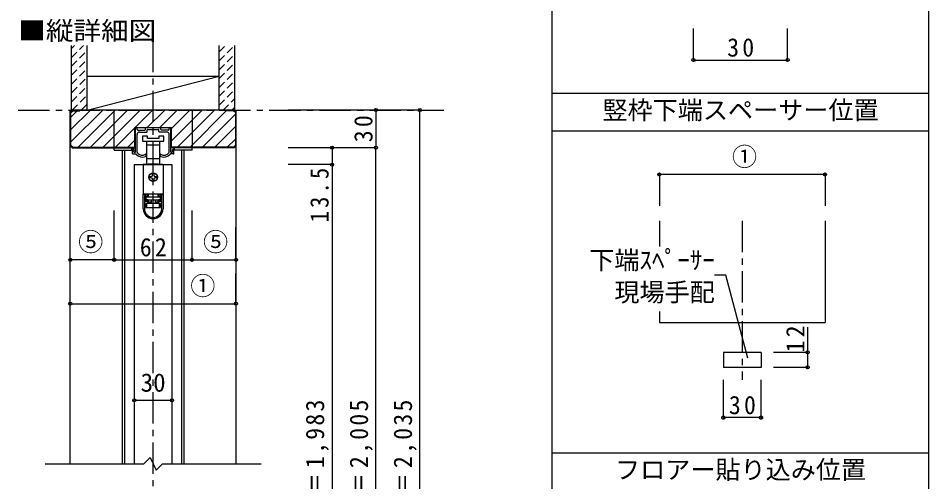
# Model space of a CAD drawing. Units: millimetres on the paper, with parts at other scales. Extents: x -197 to 362, y -138 to 137.
# Drawn here: x -63.7 to 81.4, y -53.3 to 20.6 of the extents above; entities that cross this region are included whole.
import ezdxf
from ezdxf.enums import TextEntityAlignment as Align

# ---------------------------------------------------------------- set-up
doc = ezdxf.new("R2010")
doc.units = ezdxf.units.MM
doc.header["$PDMODE"] = 32
doc.header["$PDSIZE"] = 0.5
doc.linetypes.add('CHAIN1', pattern=[8, 5, -1, 1, -1])
doc.linetypes.add('DASHED1', pattern=[1.8, 1.2, -0.6])
for name, color, linetype in [('0-0_補助線', 7, 'Continuous'), ('0-1_通り芯', 4, 'CHAIN1'), ('0-2_柱', 3, 'Continuous'), ('0-3_仕上げ', 2, 'Continuous'), ('0-4_枠', 3, 'Continuous'), ('0-6_扉', 2, 'Continuous'), ('0-7_金物', 7, 'Continuous'), ('0-8_戸当り', 7, 'Continuous'), ('0-A_文字', 7, 'Continuous'), ('0-B_寸法', 7, 'Continuous'), ('0-C_ハッチ', 4, 'DASHED1'), ('1-0_補助線', 3, 'Continuous'), ('1-A_文字', 7, 'Continuous')]:
    doc.layers.add(name, color=color, linetype=linetype)
doc.styles.add('ＭＳ ゴシック', font='')
doc.styles.get('ＭＳ ゴシック').set_extended_font_data('MS Gothic')

msp = doc.modelspace()

# ---------------------------------------------------------------- linework, layer by layer
at = {"layer": '0-0_補助線', "color": 4}
for p, q in [((38.494, -4.324), (38.494, -9.324)), ((64.894, -4.324), (38.494, -4.324)), ((64.894, -4.324), (64.894, -9.324)), ((62.111, -28.663), (62.111, -35.059)), ((62.111, -32.659), (56.694, -32.659)), ((62.111, -35.059), (56.694, -35.059))]:
    msp.add_line(p, q, dxfattribs=at)
at = {"layer": '0-0_補助線', "color": 3}
for p, q in [((38.494, -11.71), (38.494, -15.806)), ((64.894, -11.71), (64.894, -27.877))]:
    msp.add_line(p, q, dxfattribs=at)
at = {"layer": '0-0_補助線'}
for p, q in [((54.694, -32.659), (48.694, -32.659)), ((48.694, -32.659), (48.694, -35.059)), ((54.694, -32.659), (54.694, -35.059)), ((54.694, -35.059), (48.694, -35.059))]:
    msp.add_line(p, q, dxfattribs=at)
at = {"layer": '0-0_補助線', "color": 3}
msp.add_lwpolyline([(38.494, -26.164), (38.494, -27.877), (64.894, -27.877)], dxfattribs=at)
at = {"layer": '0-0_補助線'}
for p in [(38.494, -4.324), (64.894, -4.324), (62.111, -32.659), (62.111, -35.059)]:
    msp.add_point(p, dxfattribs=at)
at = {"layer": '0-1_通り芯'}
for p, q in [((-42.169, -108), (-42.169, 17.55)), ((-63.669, 5.95), (4.131, 5.95)), ((51.694, -11.71), (51.694, -37.059))]:
    msp.add_line(p, q, dxfattribs=at)
at = {"layer": '0-1_通り芯', "linetype": 'Continuous'}
for p, q in [((48.694, -43.06), (48.694, -37.059)), ((54.694, -43.06), (54.694, -37.059)), ((54.694, -43.06), (48.694, -43.06))]:
    msp.add_line(p, q, dxfattribs=at)
at = {"layer": '0-1_通り芯', "color": 7}
for p in [(48.694, -43.06), (54.694, -43.06)]:
    msp.add_point(p, dxfattribs=at)
at = {"layer": '0-2_柱'}
for p, q in [((-52.669, 11.35), (-31.669, 11.35)), ((-31.669, 5.95), (-52.669, 5.95))]:
    msp.add_line(p, q, dxfattribs=at)
at = {"layer": '0-2_柱', "color": 7}
msp.add_line((-52.669, 5.95), (-31.669, 11.35), dxfattribs=at)
at = {"layer": '0-3_仕上げ'}
for p, q in [((-55.169, 5.95), (-55.169, 16.25)), ((-52.669, 5.95), (-52.669, 16.25)), ((-31.669, 5.95), (-31.669, 16.25)), ((-29.169, 5.95), (-29.169, 16.25))]:
    msp.add_line(p, q, dxfattribs=at)
at = {"layer": '0-4_枠'}
for p, q in [((-55.369, 5.65), (-55.069, 5.95)), ((-55.269, 5.55), (-54.969, 5.85)), ((-54.969, 5.85), (-53.869, 5.85)), ((-53.869, 5.85), (-53.869, 5.95)), ((-48.369, -0.05), (-48.369, 5.95)), ((-35.969, 5.95), (-35.969, -0.05)), ((-30.469, 5.95), (-30.469, 5.85)), ((-29.369, 5.85), (-30.469, 5.85)), ((-29.069, 5.55), (-29.369, 5.85)), ((-55.369, 0.25), (-55.369, 5.65)), ((-55.269, 0.35), (-55.269, 5.55)), ((-29.069, 5.55), (-29.069, 0.35)), ((-28.969, 5.65), (-28.969, 0.25)), ((-45.069, 3.15), (-39.269, 3.15)), ((-45.069, -0.05), (-45.069, 3.15)), ((-39.269, -0.05), (-39.269, 3.15)), ((-55.069, -0.05), (-55.369, 0.25)), ((-54.969, 0.05), (-55.269, 0.35)), ((-54.969, 0.05), (-45.069, 0.05)), ((-29.369, 0.05), (-39.269, 0.05)), ((-29.369, 0.05), (-29.069, 0.35)), ((-29.269, -0.05), (-28.969, 0.25)), ((-55.069, -0.05), (-45.069, -0.05)), ((-29.269, -0.05), (-39.269, -0.05))]:
    msp.add_line(p, q, dxfattribs=at)
at = {"layer": '0-4_枠', "color": 4}
for p, q in [((-55.369, -50.425), (-55.369, 5.95)), ((-28.969, 5.95), (-28.969, -50.425)), ((-47.069, -50.425), (-47.069, -0.45)), ((-37.269, -0.45), (-37.269, -50.425))]:
    msp.add_line(p, q, dxfattribs=at)
at = {"layer": '0-4_枠'}
msp.add_lwpolyline([(-28.969, 5.65), (-29.269, 5.95), (-55.069, 5.95)], dxfattribs=at)
at = {"layer": '0-6_扉', "color": 6}
for p, q in [((-45.169, -2.75), (-39.169, -2.75)), ((-45.169, -2.75), (-45.169, -50.425)), ((-39.169, -2.75), (-39.169, -50.425))]:
    msp.add_line(p, q, dxfattribs=at)
at = {"layer": '0-6_扉'}
for p, q in [((-59.369, -50.425), (-43.669, -50.425)), ((-43.669, -50.425), (-42.669, -49.425)), ((-42.669, -49.425), (-41.669, -51.425)), ((-41.669, -51.425), (-40.669, -50.425)), ((-40.669, -50.425), (-24.969, -50.425))]:
    msp.add_line(p, q, dxfattribs=at)
at = {"layer": '0-7_金物'}
for p, q in [((-44.969, -0.71), (-44.969, 3.05)), ((-44.869, 3.15), (-44.829, 3.15)), ((-44.729, 2.85), (-44.729, 3.05)), ((-43.399, 2.85), (-43.399, 3.05)), ((-43.299, 3.15), (-41.039, 3.15)), ((-42.169, 2.91), (-42.229, 2.85)), ((-42.109, 2.85), (-42.169, 2.91)), ((-40.939, 2.85), (-40.939, 3.05)), ((-39.609, 2.85), (-39.609, 3.05)), ((-39.469, 3.15), (-39.509, 3.15)), ((-39.369, -0.71), (-39.369, 3.05)), ((-44.729, -0.775), (-44.729, 2.05)), ((-44.629, 2.75), (-43.499, 2.75)), ((-44.329, 2.45), (-43.159, 2.45)), ((-43.099, 2.51), (-43.099, 2.79)), ((-43.039, 2.85), (-42.229, 2.85)), ((-42.109, 2.85), (-41.299, 2.85)), ((-40.469, 1.81), (-41.269, 1.81)), ((-41.239, 2.51), (-41.239, 2.79)), ((-40.009, 2.45), (-41.179, 2.45)), ((-39.709, 2.75), (-40.839, 2.75)), ((-39.609, -0.775), (-39.609, 2.05)), ((-41.119, 0.41), (-41.119, 1.01)), ((-41.119, -1.91), (-41.119, 0.41)), ((-45.469, -0.95), (-45.469, -0.41)), ((-45.369, -1.05), (-44.91, -1.05)), ((-45.229, -0.71), (-45.229, -0.49)), ((-45.069, -0.81), (-45.129, -0.81)), ((-43.269, -1.267), (-43.269, -1.15)), ((-41.069, -1.267), (-41.069, -1.15)), ((-38.969, -1.05), (-39.429, -1.05)), ((-39.269, -0.81), (-39.209, -0.81)), ((-39.109, -0.71), (-39.109, -0.49)), ((-38.869, -0.95), (-38.869, -0.41)), ((-43.749, -2.75), (-43.749, -7.41)), ((-40.589, -2.75), (-43.749, -2.75)), ((-42.169, -1.81), (-43.219, -1.81)), ((-43.219, -1.81), (-43.219, -2.69)), ((-43.219, -2.69), (-42.969, -2.69)), ((-42.969, -2.69), (-42.969, -2.75)), ((-41.369, -2.69), (-42.969, -2.69)), ((-41.119, -1.81), (-42.169, -1.81)), ((-41.369, -2.69), (-41.119, -2.69)), ((-41.369, -2.75), (-41.369, -2.69)), ((-41.119, -2.69), (-41.119, -1.81)), ((-40.589, -2.75), (-40.589, -7.41)), ((-42.269, -4.45), (-42.269, -4.25)), ((-42.069, -4.25), (-42.069, -4.45)), ((-42.669, -4.65), (-42.469, -4.65)), ((-42.469, -4.85), (-42.669, -4.85)), ((-42.269, -5.25), (-42.269, -5.05)), ((-42.069, -5.05), (-42.069, -5.25)), ((-41.869, -4.65), (-41.669, -4.65)), ((-41.669, -4.85), (-41.869, -4.85)), ((-43.749, -7.41), (-40.589, -7.41)), ((-43.749, -7.41), (-43.749, -7.43)), ((-43.749, -7.43), (-43.549, -7.43)), ((-43.749, -9.77), (-43.749, -7.43)), ((-43.549, -7.43), (-43.009, -7.43)), ((-43.549, -7.43), (-43.549, -9.77)), ((-43.009, -7.63), (-43.389, -7.63)), ((-43.389, -8.57), (-43.389, -7.63)), ((-43.389, -7.83), (-43.009, -7.83)), ((-43.389, -8.57), (-43.009, -8.57)), ((-43.349, -7.95), (-43.349, -7.85)), ((-43.349, -7.85), (-42.969, -7.85)), ((-43.349, -7.95), (-43.349, -8.35)), ((-40.989, -7.95), (-43.349, -7.95)), ((-43.349, -8.35), (-40.989, -8.35)), ((-43.149, -7.41), (-43.149, -7.43)), ((-43.009, -7.63), (-43.009, -7.43)), ((-43.009, -7.83), (-43.009, -7.63)), ((-43.009, -8.95), (-43.009, -8.57)), ((-42.969, -7.41), (-42.969, -7.85)), ((-42.469, -8.35), (-42.469, -8.95)), ((-41.869, -8.35), (-41.869, -8.95)), ((-41.369, -7.85), (-41.369, -7.41)), ((-41.369, -7.85), (-40.989, -7.85)), ((-41.369, -8.75), (-41.369, -8.35)), ((-41.329, -7.43), (-40.789, -7.43)), ((-41.329, -7.43), (-41.329, -7.63)), ((-40.949, -7.63), (-41.329, -7.63)), ((-41.329, -8.37), (-41.329, -8.57)), ((-40.949, -8.37), (-41.329, -8.37)), ((-41.329, -8.57), (-41.329, -8.95)), ((-41.329, -8.57), (-40.949, -8.57)), ((-41.189, -7.43), (-41.189, -7.41)), ((-40.989, -7.85), (-40.989, -7.95)), ((-40.989, -8.35), (-40.989, -7.95)), ((-40.949, -7.63), (-40.949, -8.57)), ((-40.789, -7.43), (-40.589, -7.43)), ((-40.789, -9.77), (-40.789, -7.43)), ((-40.589, -7.41), (-40.589, -7.43)), ((-40.589, -7.43), (-40.589, -9.77)), ((-43.149, -8.95), (-43.349, -8.95)), ((-43.349, -8.95), (-43.349, -9.55)), ((-41.189, -8.95), (-43.149, -8.95)), ((-43.149, -9.55), (-41.189, -9.55)), ((-42.469, -8.75), (-42.969, -8.75)), ((-40.989, -8.95), (-41.189, -8.95)), ((-41.189, -8.95), (-41.189, -9.55))]:
    msp.add_line(p, q, dxfattribs=at)
for points in [[(-43.869, 1.01), (-42.169, 1.01), (-40.469, 1.01), (-40.469, 1.81)], [(-41.269, 1.81), (-41.269, 1.41), (-43.069, 1.41), (-43.069, 1.81), (-43.869, 1.81), (-43.869, 1.01)], [(-43.219, 1.01), (-43.219, 0.41), (-43.219, -1.91)], [(-43.219, 0.41), (-42.169, 0.41), (-41.119, 0.41)], [(-43.009, -8.57), (-43.009, -8.37), (-43.389, -8.37)], [(-42.969, -8.35), (-42.969, -8.75), (-42.969, -8.95)], [(-41.329, -7.63), (-41.329, -7.83), (-40.949, -7.83)], [(-43.349, -9.55), (-43.149, -9.55), (-43.149, -8.95)], [(-41.369, -8.95), (-41.369, -8.75), (-41.869, -8.75)], [(-41.189, -9.55), (-40.989, -9.55), (-40.989, -8.95)]]:
    msp.add_lwpolyline(points, dxfattribs=at)
msp.add_circle((-42.169, -4.75), 0.7, dxfattribs=at)
for centre, radius, start, end in [((-44.869, 3.05), 0.1, 90, 180), ((-44.829, 3.05), 0.1, 0, 90), ((-43.299, 3.05), 0.1, 90, 180), ((-41.039, 3.05), 0.1, 0, 90), ((-39.509, 3.05), 0.1, 90, 180), ((-39.469, 3.05), 0.1, 0, 90), ((-44.629, 2.85), 0.1, 180, 270), ((-44.329, 2.05), 0.4, 90, 180), ((-43.499, 2.85), 0.1, 270, 0), ((-43.159, 2.51), 0.06, 270, 0), ((-43.039, 2.79), 0.06, 90, 180), ((-41.299, 2.79), 0.06, 0, 90), ((-41.179, 2.51), 0.06, 180, 270), ((-40.839, 2.85), 0.1, 180, 270), ((-40.009, 2.05), 0.4, 0, 90), ((-39.709, 2.85), 0.1, 270, 0), ((-45.349, -0.41), 0.12, 0, 180), ((-45.369, -0.95), 0.1, 180, 270.00019), ((-45.229, -0.45), 0.04, 270, 90), ((-45.129, -0.71), 0.1, 180, 270), ((-45.069, -0.71), 0.1, 270, 0), ((-44.569, -0.84), 0.4, 211.73927, 220.92587), ((-43.889, -0.25), 1.3, 220.92587, 292.44644), ((-44.669, -0.775), 0.06, 180, 213.92311), ((-43.889, -0.25), 1, 213.92311, 301.89079), ((-43.469, -1.267), 0.2, 292.44644, 0), ((-43.329, -1.15), 0.06, 0, 121.89079), ((-41.009, -1.15), 0.06, 58.10921, 180), ((-40.869, -1.267), 0.2, 180, 247.55356), ((-40.449, -0.25), 1, 238.10921, 326.07689), ((-40.449, -0.25), 1.3, 247.55356, 319.07413), ((-39.669, -0.775), 0.06, 326.07689, 0), ((-39.769, -0.84), 0.4, 319.07413, 328.26073), ((-39.269, -0.71), 0.1, 180, 270), ((-39.209, -0.71), 0.1, 270, 0), ((-39.109, -0.45), 0.04, 90, 270), ((-38.989, -0.41), 0.12, 0, 180), ((-38.969, -0.95), 0.1, 269.99981, 360), ((-42.169, -4.25), 0.1, 90, 180), ((-42.169, -4.25), 0.1, 0, 90), ((-42.669, -4.75), 0.1, 90, 180), ((-42.669, -4.75), 0.1, 180, 270), ((-42.469, -4.45), 0.2, 270, 0), ((-42.469, -5.05), 0.2, 0, 90), ((-42.169, -5.25), 0.1, 180, 270), ((-42.169, -5.25), 0.1, 270, 0), ((-41.869, -4.45), 0.2, 180, 270), ((-41.869, -5.05), 0.2, 90, 180), ((-41.669, -4.75), 0.1, 0, 90), ((-41.669, -4.75), 0.1, 270, 0), ((-42.169, -9.77), 1.58, 180, 0), ((-42.169, -9.77), 1.38, 180, 0)]:
    msp.add_arc(centre, radius, start, end, dxfattribs=at)
at = {"layer": '0-8_戸当り'}
for p, q in [((-48.369, -0.45), (-48.369, -0.05)), ((-46.669, -50.425), (-46.669, -0.45)), ((-38.769, -0.45), (-38.769, -0.05)), ((-35.969, -0.45), (-38.769, -0.45)), ((-37.669, -0.45), (-37.669, -50.425)), ((-35.969, -0.45), (-35.969, -0.05))]:
    msp.add_line(p, q, dxfattribs=at)
msp.add_lwpolyline([(-48.369, -0.45), (-45.569, -0.45), (-45.569, -0.05)], dxfattribs=at)
at = {"layer": '0-A_文字', "color": 3}
msp.add_line((81.421, 2.603), (21.421, 2.603), dxfattribs=at)
at = {"layer": '0-A_文字'}
msp.add_lwpolyline([(52.605, -33.578), (49.062, -20.356), (47.296, -20.356)], dxfattribs=at)
at = {"layer": '0-B_寸法', "color": 4}
for p, q in [((0.331, 5.95), (-20.669, 5.95)), ((-6.669, 5.95), (-6.669, -0.05)), ((0.331, -103.6), (0.331, 5.95)), ((-6.669, -0.05), (-20.669, -0.05)), ((-6.669, -103), (-6.669, -0.05)), ((-13.669, -2.75), (-13.669, -101.9)), ((-48.369, -17.911), (-48.369, -10.05)), ((-35.969, -17.911), (-35.969, -10.05)), ((-55.369, -17.911), (-55.369, -12.75)), ((-28.969, -17.911), (-28.969, -12.75)), ((-48.369, -17.911), (-55.369, -17.911)), ((-48.369, -17.911), (-35.969, -17.911)), ((-35.969, -17.911), (-28.969, -17.911)), ((-55.369, -24.911), (-55.369, -20.099)), ((-28.969, -24.911), (-28.969, -20.099)), ((-55.369, -24.911), (-28.969, -24.911)), ((-39.169, -40.311), (-45.169, -40.311))]:
    msp.add_line(p, q, dxfattribs=at)
msp.add_lwpolyline([(-13.669, -0.05), (-13.669, -2.75), (-20.669, -2.75)], dxfattribs=at)
at = {"layer": '0-B_寸法'}
for p in [(-6.669, 5.95), (0.331, 5.95), (-13.669, -0.05), (-6.669, -0.05), (-13.669, -2.75), (-55.369, -17.911), (-48.369, -17.911), (-35.969, -17.911), (-28.969, -17.911), (-55.369, -24.911), (-28.969, -24.911), (-45.169, -40.311), (-39.169, -40.311)]:
    msp.add_point(p, dxfattribs=at)
at = {"layer": '0-C_ハッチ'}
for p, q in [((-55.169, 14.343), (-53.262, 16.25)), ((-55.169, 15.757), (-54.676, 16.25)), ((-31.669, 13.801), (-29.22, 16.25)), ((-31.669, 15.215), (-30.635, 16.25)), ((-55.169, 12.928), (-52.669, 15.428)), ((-31.669, 12.387), (-29.169, 14.887)), ((-55.169, 11.514), (-52.669, 14.014)), ((-31.669, 10.972), (-29.169, 13.472)), ((-55.169, 10.1), (-52.669, 12.6)), ((-31.669, 9.558), (-29.169, 12.058)), ((-55.105, 8.75), (-52.669, 11.186)), ((-31.669, 8.144), (-29.169, 10.644)), ((-55.175, 7.266), (-52.669, 9.771)), ((-31.669, 6.73), (-29.169, 9.23)), ((-55.077, 5.95), (-52.669, 8.357)), ((-31.035, 5.95), (-29.169, 7.816)), ((-53.662, 5.95), (-52.669, 6.943)), ((-29.621, 5.95), (-29.169, 6.401))]:
    msp.add_line(p, q, dxfattribs=at)
at = {"layer": '0-C_ハッチ', "linetype": 'Continuous'}
for p, q in [((-55.269, 0.876), (-50.195, 5.95)), ((-55.269, 2.856), (-52.175, 5.95)), ((-55.269, 4.835), (-54.255, 5.85)), ((-54.115, 0.05), (-48.215, 5.95)), ((-52.135, 0.05), (-46.235, 5.95)), ((-44.255, 5.95), (-50.155, 0.05)), ((-48.175, 0.05), (-42.275, 5.95)), ((-43.096, 3.15), (-40.296, 5.95)), ((-41.116, 3.15), (-38.316, 5.95)), ((-39.269, 1.036), (-34.356, 5.95)), ((-39.269, 3.016), (-36.336, 5.95)), ((-38.276, 0.05), (-32.376, 5.95)), ((-36.296, 0.05), (-30.469, 5.877)), ((-29.069, 5.297), (-34.316, 0.05)), ((-32.336, 0.05), (-29.069, 3.317)), ((-46.196, 0.05), (-45.069, 1.176)), ((-30.356, 0.05), (-29.069, 1.337))]:
    msp.add_line(p, q, dxfattribs=at)
at = {"layer": '1-0_補助線', "color": 4}
for p, q in [((43.921, 13.926), (43.921, 18.926)), ((58.921, 13.926), (58.921, 18.926)), ((43.921, 13.926), (58.921, 13.926))]:
    msp.add_line(p, q, dxfattribs=at)
at = {"layer": '1-0_補助線', "color": 7}
for p in [(43.921, 13.926), (58.921, 13.926)]:
    msp.add_point(p, dxfattribs=at)
at = {"layer": '1-A_文字', "color": 3}
for p, q in [((21.421, -106), (21.421, 43.603)), ((81.421, -106), (81.421, 43.603)), ((81.421, 8.603), (21.421, 8.603)), ((81.421, -48.699), (21.421, -48.699))]:
    msp.add_line(p, q, dxfattribs=at)

# ---------------------------------------------------------------- texts
at = {"layer": '0-0_補助線', "style": 'ＭＳ ゴシック'}
for s, p in [('①', (50.058, -3.824)), ('下端ｽﾍﾟｰｻｰ', (27.32, -20.3)), ('現場手配', (31.32, -25.419))]:
    msp.add_text(s, height=2.933, dxfattribs=at).set_placement(p, align=Align.BOTTOM_LEFT)
at = {"layer": '0-0_補助線', "insert": (61.611, -32.672), "char_height": 2.933, "attachment_point": 7, "rotation": 90, "style": 'ＭＳ ゴシック'}
msp.add_mtext('\\T1.27;\\W0.95;12', dxfattribs=at)
at = {"layer": '0-1_通り芯', "color": 7, "insert": (49.569, -42.56), "char_height": 2.933, "attachment_point": 7, "style": 'ＭＳ ゴシック'}
msp.add_mtext('\\T1.27;\\W0.95;30', dxfattribs=at)
at = {"layer": '0-A_文字', "style": 'ＭＳ ゴシック', "width": 1.1}
msp.add_text('■縦詳細図', height=2.933, dxfattribs=at).set_placement((-63.669, 16.25), align=Align.BOTTOM_LEFT)
at = {"layer": '0-A_文字', "style": 'ＭＳ ゴシック'}
for s, p in [('竪枠下端スペーサー位置', (29.421, 3.603)), ('フロアー貼り込み位置', (31.421, -53.699))]:
    msp.add_text(s, height=2.933, dxfattribs=at).set_placement(p, align=Align.BOTTOM_LEFT)
at = {"layer": '0-B_寸法', "style": 'ＭＳ ゴシック'}
for s, p in [('⑤', (-54.119, -17.411)), ('⑤', (-34.219, -17.411)), ('①', (-36.255, -24.411)), ('30', (-44.169, -39.811))]:
    msp.add_text(s, height=2.933, dxfattribs=at).set_placement(p, align=Align.BOTTOM_LEFT)
at = {"layer": '0-B_寸法', "char_height": 2.933, "attachment_point": 7, "rotation": 90, "style": 'ＭＳ ゴシック'}
for s, insert in [('\\T1.27;\\W0.95;30', (-7.169, 0.825)), ('\\T1.28;\\W0.9;13.5', (-14.169, -11.943)), ('\\T1.19;\\W0.95;ＤＨ＝1,983', (-14.169, -64.675)), ('\\T1.19;\\W0.95;枠内＝2,005', (-7.169, -64.675)), ('\\T1.19;\\W0.95;枠外＝2,035', (-0.169, -64.675))]:
    msp.add_mtext(s, dxfattribs=dict(at, insert=insert))
at = {"layer": '0-B_寸法', "insert": (-44.294, -17.411), "char_height": 2.933, "attachment_point": 7, "style": 'ＭＳ ゴシック'}
msp.add_mtext('\\T1.27;\\W0.95;62', dxfattribs=at)
at = {"layer": '1-0_補助線', "color": 7, "insert": (49.296, 14.426), "char_height": 2.933, "attachment_point": 7, "style": 'ＭＳ ゴシック'}
msp.add_mtext('\\T1.27;\\W0.95;30', dxfattribs=at)

doc.saveas('drawing.dxf')
